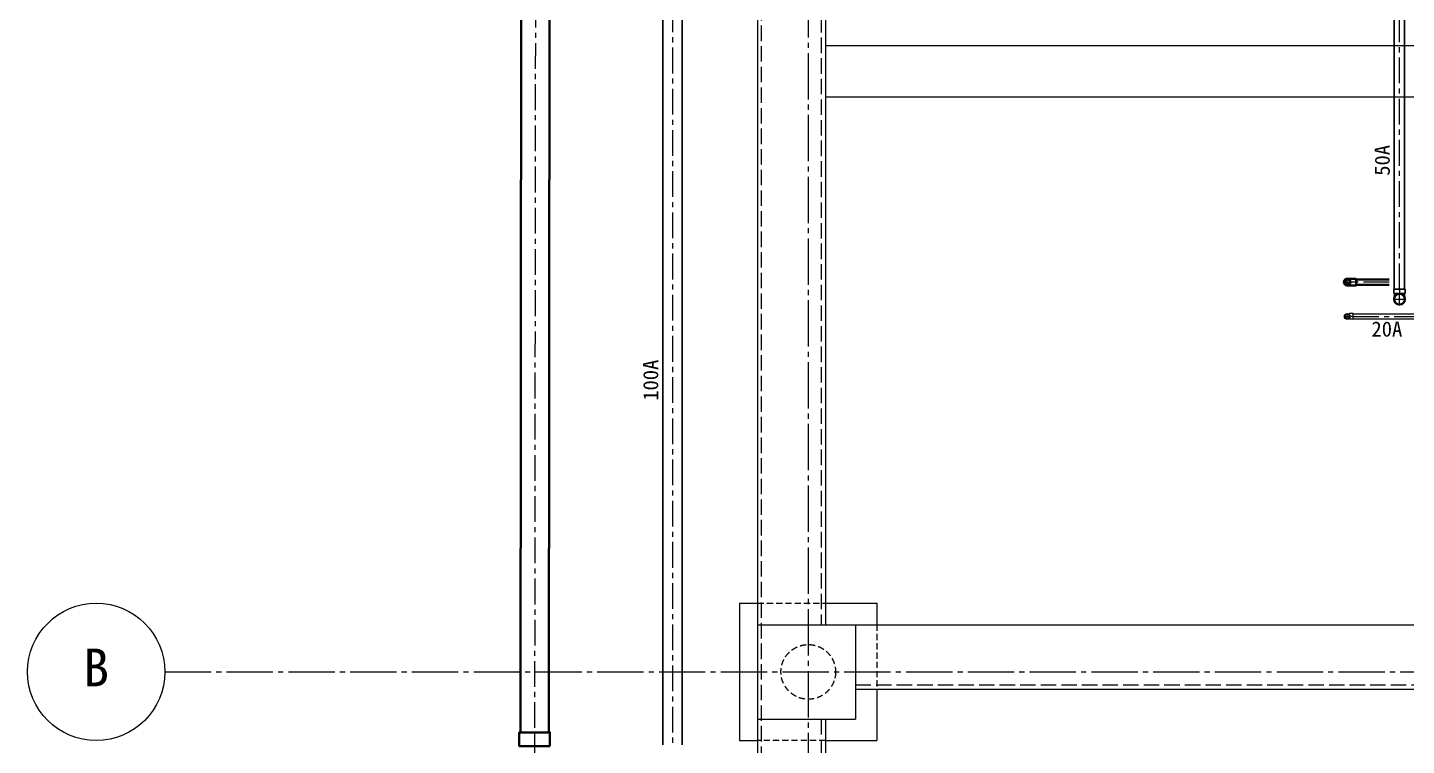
# Model space of a CAD drawing. Units: millimetres at full size. Extents: x -12803 to 120774, y -9413 to 101127.
# Drawn here: x -6340 to 1696, y 18168 to 22350 of the extents above; entities that cross this region are included whole.
import ezdxf
from ezdxf.enums import TextEntityAlignment as Align

# ---------------------------------------------------------------- set-up
doc = ezdxf.new("R2010")
doc.units = ezdxf.units.MM
doc.header["$LTSCALE"] = 30
for name, pattern in [('CHAIN1', [8, 5, -1, 1, -1]), ('CHAIN2', [12, 9, -1, 1, -1]), ('DASHED1', [1.8, 1.2, -0.6]), ('DASHED3', [4, 3, -1])]:
    doc.linetypes.add(name, pattern=pattern)
for name, color, linetype, lineweight in [('0-1_1-2', 7, 'Continuous', 15), ('0-9_1-1', 7, 'CHAIN2', 15), ('0-F_1-16', 7, 'Continuous', 15), ('9-1_配管－汚水１：硬質塩ビ管（ＤＶ）', 2, 'Continuous', 30), ('9-2_配管－給湯１２：ＨＴＬＰ（ＵＸ）', 3, 'Continuous', 20), ('9-3_配管－給水３：ＶＬＰ(ＶＤ)', 7, 'Continuous', 15), ('9-C_配管－排水１：塩ビ製小口径マス（ＶＰ）', 2, 'Continuous', 30), ('9-D_無題14', 5, 'Continuous', 40)]:
    doc.layers.add(name, color=color, linetype=linetype, lineweight=lineweight)
doc.styles.add('ＭＳ ゴシック', font='')
doc.styles.get('ＭＳ ゴシック').set_extended_font_data('MS Gothic')

msp = doc.modelspace()

# ---------------------------------------------------------------- linework, layer by layer
at = {"layer": '0-1_1-2', "linetype": 'DASHED3'}
for p, q in [((-1715, 26371.26), (-1715, 18871.26)), ((-1715, 18321.26), (-1715, 14321.26))]:
    msp.add_line(p, q, dxfattribs=at)
at = {"layer": '0-1_1-2'}
for p, q in [((-1690, 26371.26), (-1690, 18871.26)), ((-1690, 22246.26), (3935, 22246.26)), ((-1690, 21946.26), (3935, 21946.26)), ((-2190, 18996.26), (-2190, 18196.26)), ((-2190, 18996.26), (-2085, 18996.26)), ((-2085, 18871.26), (-1515, 18871.26)), ((-1515, 18871.26), (-1515, 18321.26)), ((-1390, 18496.26), (-1390, 18196.26)), ((-2085, 18321.26), (-1515, 18321.26)), ((-1690, 18321.26), (-1690, 14321.26)), ((-2190, 18196.26), (-2085, 18196.26)), ((-1690, 18196.26), (-1390, 18196.26))]:
    msp.add_line(p, q, dxfattribs=at)
at = {"layer": '0-1_1-2', "linetype": 'DASHED1'}
for p, q in [((-2085, 18996.26), (-1690, 18996.26)), ((-1390, 18871.26), (-1390, 18496.26)), ((-1690, 18196.26), (-2085, 18196.26))]:
    msp.add_line(p, q, dxfattribs=at)
at = {"layer": '0-1_1-2'}
for points in [[(-2085, 26941.26), (-2085, 13751.26), (35105, 13751.26)], [(-1690, 18996.26), (-1390, 18996.26), (-1390, 18871.26)]]:
    msp.add_lwpolyline(points, dxfattribs=at)
at = {"layer": '0-1_1-2', "linetype": 'DASHED3'}
msp.add_lwpolyline([(-2065, 26921.26), (-2065, 13771.26), (35085, 13771.26)], dxfattribs=at)
at = {"layer": '0-1_1-2', "linetype": 'DASHED1'}
msp.add_circle((-1790, 18596.26), 159.25, dxfattribs=at)
at = {"layer": '0-9_1-1'}
for p, q in [((-1790, 31201.26), (-1790, 12715.3)), ((-5540, 18596.26), (39710, 18596.26))]:
    msp.add_line(p, q, dxfattribs=at)
at = {"layer": '0-9_1-1', "linetype": 'Continuous'}
msp.add_circle((-5940, 18596.26), 400, dxfattribs=at)
at = {"layer": '0-F_1-16'}
for p, q in [((-1515, 18871.26), (3935, 18871.26)), ((-1515, 18496.26), (3935, 18496.26))]:
    msp.add_line(p, q, dxfattribs=at)
at = {"layer": '0-F_1-16', "linetype": 'DASHED3'}
msp.add_line((-1515, 18521.26), (3935, 18521.26), dxfattribs=at)
at = {"layer": '9-1_配管－汚水１：硬質塩ビ管（ＤＶ）'}
for p, q in [((1625.53, 25231.26), (1625.53, 20825.26)), ((1685.53, 20825.26), (1685.53, 25231.26)), ((1622.03, 20800.26), (1622.03, 20825.26)), ((1622.03, 20800.26), (1649.76, 20800.26)), ((1627.03, 20800.26), (1627.03, 20784.87)), ((1689.03, 20800.26), (1661.3, 20800.26)), ((1684.03, 20800.26), (1684.03, 20784.87))]:
    msp.add_line(p, q, dxfattribs=at)
at = {"layer": '9-1_配管－汚水１：硬質塩ビ管（ＤＶ）', "color": 7, "linetype": 'CHAIN1', "lineweight": 15}
for p, q in [((1655.53, 20825.26), (1655.53, 25231.26)), ((1655.53, 20825.26), (1655.53, 20797.26)), ((1619.53, 20767.26), (1691.53, 20767.26)), ((1655.53, 20731.26), (1655.53, 20803.26))]:
    msp.add_line(p, q, dxfattribs=at)
at = {"layer": '9-1_配管－汚水１：硬質塩ビ管（ＤＶ）'}
msp.add_lwpolyline([(1622.03, 20825.26), (1689.03, 20825.26), (1689.03, 20800.26)], dxfattribs=at)
msp.add_circle((1655.53, 20767.26), 30, dxfattribs=at)
for start, end in [(0, 180), (180, 270), (270, 0)]:
    msp.add_arc((1655.53, 20767.26), 33.5, start, end, dxfattribs=at)
at = {"layer": '9-2_配管－給湯１２：ＨＴＬＰ（ＵＸ）', "color": 7, "linetype": 'CHAIN1', "lineweight": 15}
for p, q in [((1334.68, 20667.26), (1367.32, 20667.26)), ((1351, 20650.94), (1351, 20683.58)), ((1385.5, 20667.26), (1351, 20667.26)), ((1385.5, 20667.26), (1364.6, 20667.26)), ((1385.5, 20667.26), (1778.77, 20667.26))]:
    msp.add_line(p, q, dxfattribs=at)
at = {"layer": '9-2_配管－給湯１２：ＨＴＬＰ（ＵＸ）'}
for p, q in [((1363.83, 20683.33), (1362.37, 20680.15)), ((1363.83, 20651.2), (1362.37, 20654.38)), ((1364.2, 20677.41), (1364.2, 20683.76)), ((1364.2, 20650.77), (1364.2, 20657.12)), ((1778.77, 20680.86), (1385.5, 20680.86)), ((1385.5, 20653.66), (1778.77, 20653.66)), ((1385.5, 20650.61), (1364.74, 20650.61))]:
    msp.add_line(p, q, dxfattribs=at)
msp.add_lwpolyline([(1385.5, 20650.61), (1385.5, 20683.91), (1364.74, 20683.91)], dxfattribs=at)
for radius in [16.65, 13.6]:
    msp.add_circle((1351, 20667.26), radius, dxfattribs=at)
for centre, radius, start, end in [((1351, 20667.26), 13.9, 90, 180), ((1351, 20667.26), 13.9, 180, 270), ((1351, 20667.26), 13.9, 0, 90), ((1351, 20667.26), 13.9, 270, 0), ((1361.46, 20680.56), 1, 304.52203, 335.30844), ((1361.46, 20653.96), 1, 24.69156, 55.47797), ((1364.74, 20682.91), 1, 90, 155.30844), ((1364.74, 20651.61), 1, 204.69156, 270)]:
    msp.add_arc(centre, radius, start, end, dxfattribs=at)
at = {"layer": '9-3_配管－給水３：ＶＬＰ(ＶＤ)', "linetype": 'CHAIN1'}
for p, q in [((1332.4, 20867.26), (1369.6, 20867.26)), ((1351, 20848.66), (1351, 20885.86)), ((1403, 20867.26), (1366.5, 20867.26)), ((1595.53, 20867.26), (1403, 20867.26))]:
    msp.add_line(p, q, dxfattribs=at)
at = {"layer": '9-3_配管－給水３：ＶＬＰ(ＶＤ)', "color": 5, "lineweight": 40}
for p, q in [((1403, 20886.76), (1351, 20886.76)), ((1351, 20847.76), (1403, 20847.76)), ((1403, 20886.76), (1403, 20847.76)), ((1595.53, 20882.76), (1403, 20882.76)), ((1403, 20851.76), (1595.53, 20851.76))]:
    msp.add_line(p, q, dxfattribs=at)
for radius in [19.5, 15.5]:
    msp.add_circle((1351, 20867.26), radius, dxfattribs=at)
msp.add_arc((1351, 20867.26), 19.5, 90, 270, dxfattribs=at)
at = {"layer": '9-C_配管－排水１：塩ビ製小口径マス（ＶＰ）'}
for p, q in [((-2638.19, 22953.15), (-2638.19, 18172.03)), ((-2524.19, 18172.03), (-2524.19, 22953.15))]:
    msp.add_line(p, q, dxfattribs=at)
at = {"layer": '9-C_配管－排水１：塩ビ製小口径マス（ＶＰ）', "color": 7, "linetype": 'CHAIN1', "lineweight": 15}
msp.add_line((-2581.19, 22953.15), (-2581.19, 18172.03), dxfattribs=at)
at = {"layer": '9-D_無題14'}
for p, q in [((-3455.8, 28739.66), (-3467.7, 18243.98)), ((-3302.7, 18243.79), (-3290.8, 28739.48))]:
    msp.add_line(p, q, dxfattribs=at)
at = {"layer": '9-D_無題14', "color": 7, "linetype": 'CHAIN1', "lineweight": 15}
for p, q in [((-3373.3, 28739.57), (-3385.2, 18243.89)), ((-3385.2, 18243.89), (-3385.37, 18093.89))]:
    msp.add_line(p, q, dxfattribs=at)
at = {"layer": '9-D_無題14'}
msp.add_lwpolyline([(-3296.29, 18163.79), (-3296.2, 18243.79), (-3474.2, 18243.99), (-3474.29, 18163.99)], close=True, dxfattribs=at)

# ---------------------------------------------------------------- texts
at = {"layer": '0-9_1-1', "style": 'ＭＳ ゴシック'}
msp.add_text('B', height=219.9, dxfattribs=at).set_placement((-6015, 18446.26), align=Align.BOTTOM_LEFT)
at = {"layer": '9-1_配管－汚水１：硬質塩ビ管（ＤＶ）', "color": 7, "style": 'ＭＳ ゴシック'}
msp.add_text('50A', height=87.98, rotation=90, dxfattribs=at).set_placement((1625.53, 21486.55), align=Align.BOTTOM_LEFT)
at = {"layer": '9-2_配管－給湯１２：ＨＴＬＰ（ＵＸ）', "color": 7, "style": 'ＭＳ ゴシック'}
msp.add_text('20A', height=87.98, dxfattribs=at).set_placement((1492.43, 20523.17), align=Align.BOTTOM_LEFT)
at = {"layer": '9-C_配管－排水１：塩ビ製小口径マス（ＶＰ）', "color": 7, "style": 'ＭＳ ゴシック'}
msp.add_text('100A', height=87.98, rotation=90, dxfattribs=at).set_placement((-2638.19, 20175.77), align=Align.BOTTOM_LEFT)

doc.saveas('drawing.dxf')
